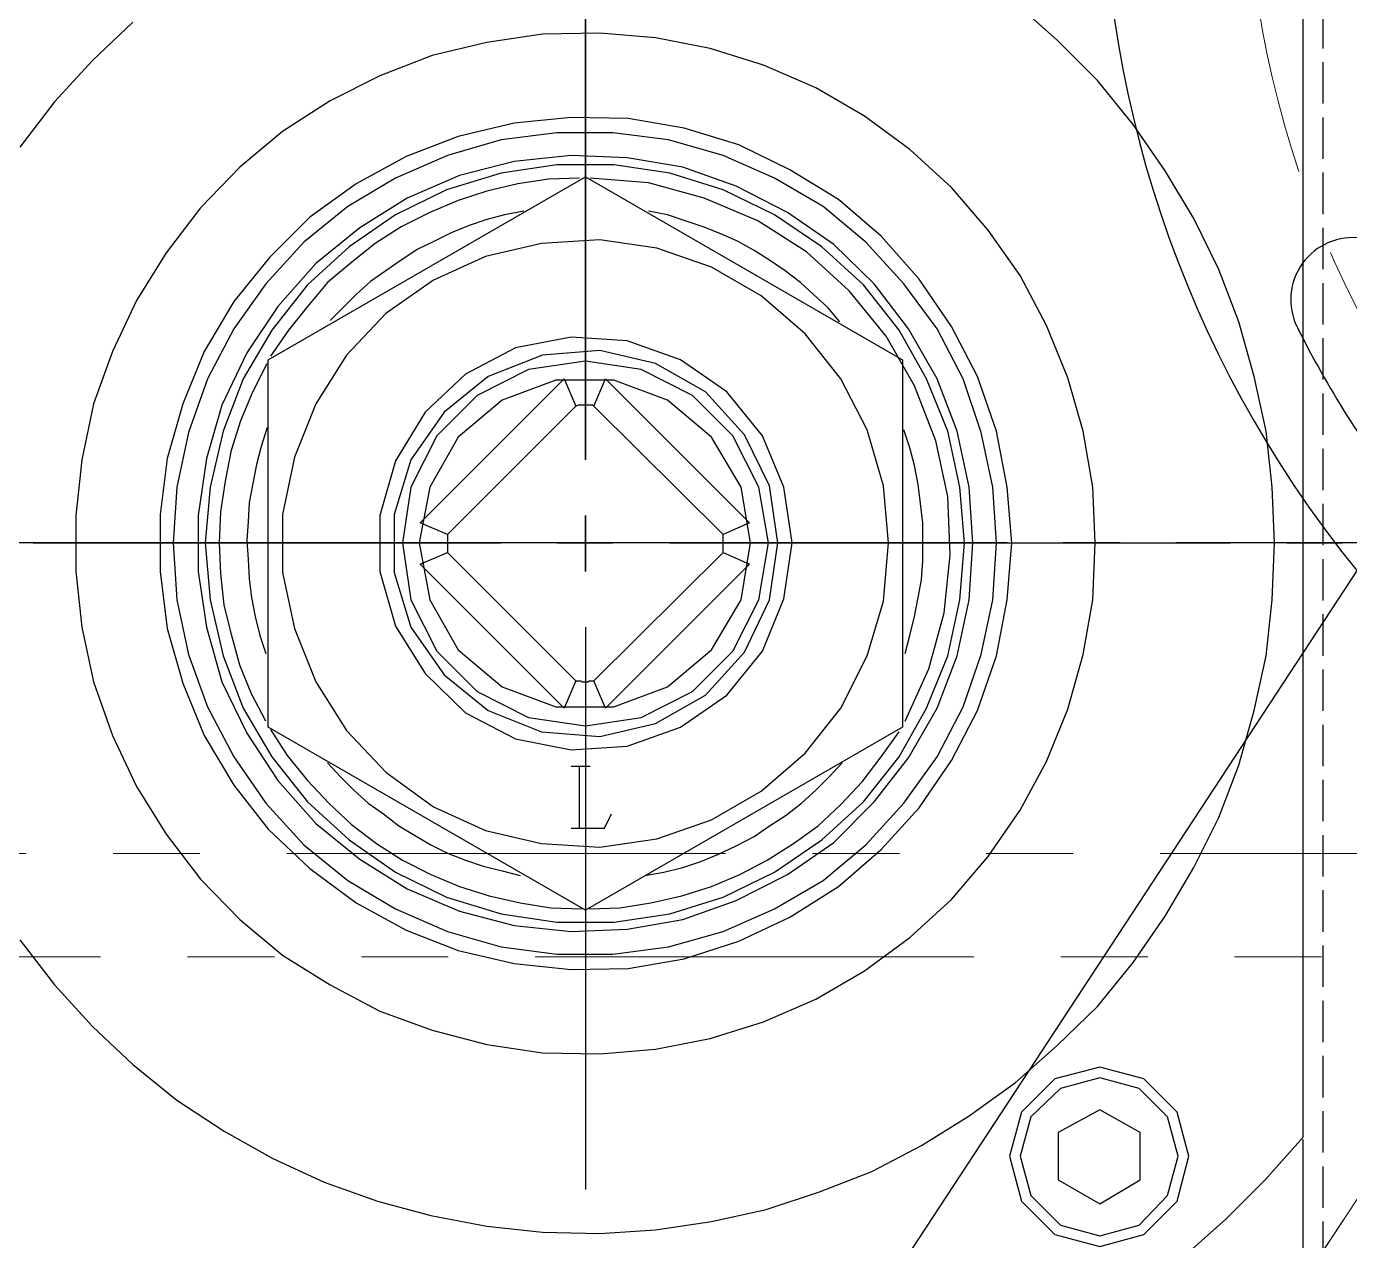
# Model space of a CAD drawing. Header units: millimetres. Extents: x -211 to 45495, y 24 to 52952.
# Drawn here: x 9153.3 to 9249.2, y 40465 to 40553 of the extents above; entities that cross this region are included whole.
import ezdxf

# ---------------------------------------------------------------- set-up
doc = ezdxf.new("R2010")
doc.units = ezdxf.units.MM
for name, pattern in [('CENTER', [50.7, 31.8, -6.3, 6.3, -6.3]), ('DASHED', [4, 3, -1]), ('PHANTOM', [63.3, 31.8, -6.3, 6.3, -6.3, 6.3, -6.3])]:
    doc.linetypes.add(name, pattern=pattern)
doc.layers.add('Layer2', color=7, linetype='Continuous')

# ---------------------------------------------------------------- blocks, each defined once
blk = doc.blocks.new('BLKF154')
at = {"layer": 'Layer2', "color": 3, "linetype": 'Continuous', "lineweight": 25}
for centre, radius, start, end in [((9249.457, 40533.164), 4.5, 23.88572, 209.92463), ((9313.79, 40565.546), 67.523, 206.9074, 214.98787), ((9313.79, 40565.546), 76.523, 206.71869, 217.65003), ((9313.79, 40565.546), 67.523, 258.44952, 266.71869), ((9309.667, 40493.642), 4.5, 266.71869, 86.71869), ((9313.79, 40565.546), 76.523, 255.78736, 266.71869)]:
    blk.add_arc(centre, radius, start, end, dxfattribs=at)
at = {"layer": 'Layer2', "color": 7, "linetype": 'DASHED', "lineweight": 25}
for radius, start, end in [(67.523, 214.98787, 258.44952), (76.523, 217.65003, 255.78736)]:
    blk.add_arc((9313.79, 40565.546), radius, start, end, dxfattribs=at)
blk = doc.blocks.new('BLKF139')
at = {"layer": 'Layer2', "color": 7, "linetype": 'CENTER', "lineweight": 13}
for p, q in [((9381.011, 40667.955), (9246.568, 40463.138)), ((8963.279, 40031.565), (9336.429, 40600.036))]:
    blk.add_line(p, q, dxfattribs=at)
at = {"layer": 'Layer2', "color": 3, "linetype": 'Continuous', "lineweight": 25}
blk.add_line((9310.042, 40605.395), (9002.821, 40137.363), dxfattribs=at)
at = {"layer": 'Layer2', "color": 7, "linetype": 'CENTER', "lineweight": 13}
blk.add_circle((9313.79, 40565.546), 72.023, dxfattribs=at)
at = {"layer": 'Layer2', "color": 3, "linetype": 'Continuous', "lineweight": 25}
blk.add_arc((9313.79, 40565.546), 82.5, 254.3584, 219.07899, dxfattribs=at)
blk.add_blockref('BLKF154', (0, 0), dxfattribs=at)
blk = doc.blocks.new('BLKF157')
at = {"layer": 'Layer2', "color": 7, "linetype": 'DASHED', "lineweight": 25}
blk.add_line((9247.29, 40614.372), (9247.29, 40418.68), dxfattribs=at)
blk = doc.blocks.new('BLKF156')
at = {"layer": 'Layer2', "color": 6, "linetype": 'Continuous', "lineweight": 20}
blk.add_blockref('BLKF157', (0, 0), dxfattribs=at)
blk = doc.blocks.new('BLKF135')
at = {"layer": 'Layer2', "color": 7, "linetype": 'Continuous', "lineweight": 13}
blk.add_blockref('BLKF139', (0, 0), dxfattribs=at)
at = {"layer": 'Layer2', "color": 7, "linetype": 'CENTER', "lineweight": 13}
blk.add_blockref('BLKF156', (0, 0), dxfattribs=at)
blk = doc.blocks.new('BLKF1686')
at = {"layer": 'Layer2', "color": 7, "linetype": 'Continuous', "lineweight": 25}
for p, q in [((9175.146, 40499.615), (9176.093, 40498.582)), ((9176.093, 40498.582), (9177.04, 40497.635)), ((9177.04, 40497.635), (9178.074, 40496.687)), ((9178.074, 40496.687), (9179.193, 40495.912)), ((9179.193, 40495.912), (9180.313, 40495.051)), ((9180.313, 40495.051), (9181.432, 40494.362)), ((9181.432, 40494.362), (9182.638, 40493.673)), ((9182.638, 40493.673), (9183.843, 40493.07)), ((9183.843, 40493.07), (9185.135, 40492.554)), ((9185.135, 40492.554), (9186.427, 40492.123)), ((9186.427, 40492.123), (9187.805, 40491.779))]:
    blk.add_line(p, q, dxfattribs=at)
blk = doc.blocks.new('BLKF1687')
at = {"layer": 'Layer2', "color": 7, "linetype": 'Continuous', "lineweight": 25}
for p, q in [((9210.539, 40497.635), (9211.486, 40498.582)), ((9209.505, 40496.687), (9210.539, 40497.635)), ((9208.386, 40495.826), (9209.505, 40496.687)), ((9207.18, 40495.051), (9208.386, 40495.826)), ((9204.769, 40493.587), (9206.061, 40494.276)), ((9206.061, 40494.276), (9207.18, 40495.051)), ((9203.477, 40492.984), (9204.769, 40493.587)), ((9200.894, 40492.037), (9202.186, 40492.468)), ((9202.186, 40492.468), (9203.477, 40492.984)), ((9198.138, 40491.434), (9199.516, 40491.693)), ((9199.516, 40491.693), (9200.894, 40492.037))]:
    blk.add_line(p, q, dxfattribs=at)
blk = doc.blocks.new('BLKF1688')
at = {"layer": 'Layer2', "color": 7, "linetype": 'Continuous', "lineweight": 25}
for p, q in [((9217.686, 40521.144), (9217.342, 40522.435)), ((9217.945, 40519.766), (9217.686, 40521.144)), ((9218.117, 40518.388), (9217.945, 40519.766)), ((9218.289, 40517.01), (9218.117, 40518.388)), ((9218.289, 40515.632), (9218.289, 40517.01)), ((9218.289, 40514.255), (9218.289, 40515.632)), ((9218.203, 40512.877), (9218.289, 40514.255)), ((9217.945, 40511.585), (9218.203, 40512.877)), ((9217.686, 40510.207), (9217.945, 40511.585)), ((9217.342, 40508.829), (9217.686, 40510.207)), ((9216.997, 40507.538), (9217.342, 40508.829))]:
    blk.add_line(p, q, dxfattribs=at)
blk = doc.blocks.new('BLKF1689')
at = {"layer": 'Layer2', "color": 7, "linetype": 'Continuous', "lineweight": 25}
for p, q in [((9201.066, 40538.883), (9199.774, 40539.314)), ((9202.358, 40538.453), (9201.066, 40538.883)), ((9203.65, 40537.936), (9202.358, 40538.453)), ((9204.855, 40537.419), (9203.65, 40537.936)), ((9206.061, 40536.73), (9204.855, 40537.419)), ((9207.18, 40536.041), (9206.061, 40536.73)), ((9208.3, 40535.266), (9207.18, 40536.041)), ((9209.419, 40534.405), (9208.3, 40535.266)), ((9210.367, 40533.544), (9209.419, 40534.405)), ((9211.4, 40532.597), (9210.367, 40533.544)), ((9212.261, 40531.564), (9211.4, 40532.597))]:
    blk.add_line(p, q, dxfattribs=at)
blk = doc.blocks.new('BLKF1690')
at = {"layer": 'Layer2', "color": 7, "linetype": 'Continuous', "lineweight": 25}
for p, q in [((9187.977, 40539.314), (9186.685, 40538.969)), ((9189.355, 40539.572), (9187.977, 40539.314)), ((9185.393, 40538.539), (9184.102, 40538.022)), ((9186.685, 40538.969), (9185.393, 40538.539)), ((9182.896, 40537.419), (9181.69, 40536.817)), ((9184.102, 40538.022), (9182.896, 40537.419)), ((9181.69, 40536.817), (9180.485, 40536.041)), ((9180.485, 40536.041), (9179.365, 40535.266)), ((9179.365, 40535.266), (9178.246, 40534.491)), ((9178.246, 40534.491), (9177.213, 40533.544)), ((9177.213, 40533.544), (9176.265, 40532.597))]:
    blk.add_line(p, q, dxfattribs=at)
blk = doc.blocks.new('BLKF1691')
at = {"layer": 'Layer2', "color": 7, "linetype": 'Continuous', "lineweight": 25}
for p, q in [((9170.754, 40523.899), (9170.323, 40522.521)), ((9170.323, 40522.521), (9169.979, 40521.23)), ((9169.979, 40521.23), (9169.721, 40519.852)), ((9169.721, 40519.852), (9169.462, 40518.474)), ((9169.462, 40518.474), (9169.376, 40517.096)), ((9169.376, 40517.096), (9169.29, 40515.718)), ((9169.29, 40515.718), (9169.376, 40514.341)), ((9169.376, 40514.341), (9169.462, 40512.963)), ((9169.462, 40512.963), (9169.635, 40511.585)), ((9169.635, 40511.585), (9169.893, 40510.207)), ((9169.893, 40510.207), (9170.237, 40508.829))]:
    blk.add_line(p, q, dxfattribs=at)
blk = doc.blocks.new('BLKF1692')
at = {"layer": 'Layer2', "color": 7, "linetype": 'Continuous', "lineweight": 25}
for p, q in [((9188.924, 40541.553), (9186.685, 40541.036)), ((9191.163, 40541.897), (9188.924, 40541.553)), ((9193.402, 40541.983), (9191.163, 40541.897)), ((9184.618, 40540.347), (9182.552, 40539.486)), ((9186.685, 40541.036), (9184.618, 40540.347)), ((9182.552, 40539.486), (9180.485, 40538.453)), ((9180.485, 40538.453), (9178.59, 40537.247)), ((9178.59, 40537.247), (9176.868, 40535.869)), ((9176.868, 40535.869), (9175.146, 40534.405)), ((9175.146, 40534.405), (9173.682, 40532.683)), ((9173.682, 40532.683), (9172.304, 40530.961))]:
    blk.add_line(p, q, dxfattribs=at)
blk = doc.blocks.new('BLKF1693')
at = {"layer": 'Layer2', "color": 7, "linetype": 'Continuous', "lineweight": 25}
for p, q in [((9202.444, 40540.519), (9198.397, 40541.639)), ((9206.319, 40538.883), (9202.444, 40540.519)), ((9209.85, 40536.644), (9206.319, 40538.883)), ((9212.95, 40533.803), (9209.85, 40536.644)), ((9215.619, 40530.53), (9212.95, 40533.803)), ((9217.686, 40526.913), (9215.619, 40530.53)), ((9219.236, 40522.952), (9217.686, 40526.913)), ((9220.097, 40518.905), (9219.236, 40522.952)), ((9220.27, 40514.685), (9220.097, 40518.905)), ((9219.839, 40510.466), (9220.27, 40514.685)), ((9218.72, 40506.418), (9219.839, 40510.466)), ((9216.997, 40502.629), (9218.72, 40506.418))]:
    blk.add_line(p, q, dxfattribs=at)
blk = doc.blocks.new('BLKF1694')
at = {"layer": 'Layer2', "color": 7, "linetype": 'Continuous', "lineweight": 25}
for p, q in [((9213.897, 40498.237), (9215.275, 40500.046)), ((9212.347, 40496.601), (9213.897, 40498.237)), ((9210.711, 40495.051), (9212.347, 40496.601)), ((9208.903, 40493.759), (9210.711, 40495.051)), ((9207.008, 40492.554), (9208.903, 40493.759)), ((9205.027, 40491.52), (9207.008, 40492.554)), ((9202.961, 40490.659), (9205.027, 40491.52)), ((9200.808, 40489.97), (9202.961, 40490.659)), ((9196.33, 40489.109), (9198.569, 40489.454)), ((9198.569, 40489.454), (9200.808, 40489.97)), ((9194.091, 40489.023), (9196.33, 40489.109))]:
    blk.add_line(p, q, dxfattribs=at)
blk = doc.blocks.new('BLKF1695')
at = {"layer": 'Layer2', "color": 7, "linetype": 'Continuous', "lineweight": 25}
for p, q in [((9171.012, 40502.026), (9172.218, 40500.132)), ((9172.218, 40500.132), (9173.682, 40498.323)), ((9173.682, 40498.323), (9175.232, 40496.687)), ((9175.232, 40496.687), (9176.868, 40495.137)), ((9176.868, 40495.137), (9178.677, 40493.759)), ((9178.677, 40493.759), (9180.571, 40492.554)), ((9180.571, 40492.554), (9182.638, 40491.52)), ((9182.638, 40491.52), (9184.705, 40490.659)), ((9184.705, 40490.659), (9186.857, 40489.97)), ((9186.857, 40489.97), (9189.096, 40489.454)), ((9189.096, 40489.454), (9191.335, 40489.109))]:
    blk.add_line(p, q, dxfattribs=at)
blk = doc.blocks.new('BLKF1696')
at = {"layer": 'Layer2', "color": 7, "linetype": 'Continuous', "lineweight": 25}
for p, q in [((9168.859, 40524.416), (9169.721, 40526.483)), ((9168.171, 40522.263), (9168.859, 40524.416)), ((9167.74, 40520.024), (9168.171, 40522.263)), ((9167.396, 40517.785), (9167.74, 40520.024)), ((9167.309, 40515.546), (9167.396, 40517.785)), ((9167.396, 40513.307), (9167.309, 40515.546)), ((9167.654, 40511.068), (9167.396, 40513.307)), ((9168.171, 40508.915), (9167.654, 40511.068)), ((9168.773, 40506.677), (9168.171, 40508.915)), ((9169.635, 40504.61), (9168.773, 40506.677)), ((9170.668, 40502.629), (9169.635, 40504.61))]:
    blk.add_line(p, q, dxfattribs=at)
blk = doc.blocks.new('BLKF1738')
at = {"layer": 'Layer2', "color": 7, "linetype": 'Continuous', "lineweight": 25}
for p, q in [((9234.048, 40472.834), (9231.12, 40474.47)), ((9228.106, 40472.834), (9228.106, 40469.389)), ((9234.048, 40469.389), (9234.048, 40472.834)), ((9228.106, 40469.389), (9231.12, 40467.667)), ((9231.12, 40467.667), (9234.048, 40469.389))]:
    blk.add_line(p, q, dxfattribs=at)
blk = doc.blocks.new('BLKF1739')
at = {"layer": 'Layer2', "color": 7, "linetype": 'Continuous', "lineweight": 25}
for p, q in [((9228.278, 40476.02), (9226.125, 40473.953)), ((9231.12, 40476.795), (9228.278, 40476.02)), ((9233.962, 40476.02), (9231.12, 40476.795)), ((9236.029, 40473.953), (9233.962, 40476.02)), ((9226.125, 40473.953), (9225.35, 40471.111)), ((9236.804, 40471.111), (9236.029, 40473.953)), ((9225.35, 40471.111), (9226.125, 40468.27)), ((9226.125, 40468.27), (9228.278, 40466.117)), ((9233.962, 40466.117), (9236.029, 40468.27)), ((9228.278, 40466.117), (9231.12, 40465.342)), ((9231.12, 40465.342), (9233.962, 40466.117))]:
    blk.add_line(p, q, dxfattribs=at)
blk = doc.blocks.new('BLKF1740')
at = {"layer": 'Layer2', "color": 7, "linetype": 'Continuous', "lineweight": 25}
for p, q in [((9231.12, 40477.57), (9227.848, 40476.709)), ((9234.306, 40476.709), (9231.12, 40477.57)), ((9227.848, 40476.709), (9225.437, 40474.298)), ((9236.717, 40474.298), (9234.306, 40476.709)), ((9225.437, 40474.298), (9224.575, 40471.111)), ((9237.579, 40471.111), (9236.717, 40474.298)), ((9224.575, 40471.111), (9225.437, 40467.839)), ((9225.437, 40467.839), (9227.848, 40465.428)), ((9234.306, 40465.428), (9236.717, 40467.839)), ((9227.848, 40465.428), (9231.12, 40464.567)), ((9231.12, 40464.567), (9234.306, 40465.428))]:
    blk.add_line(p, q, dxfattribs=at)
blk = doc.blocks.new('BLKF1770')
at = {"layer": 'Layer2', "color": 7, "linetype": 'Continuous', "lineweight": 25}
for p, q in [((9192.799, 40546.375), (9188.666, 40545.945)), ((9196.933, 40546.289), (9192.799, 40546.375)), ((9200.98, 40545.6), (9196.933, 40546.289)), ((9188.666, 40545.945), (9184.618, 40544.997)), ((9204.941, 40544.394), (9200.98, 40545.6)), ((9184.618, 40544.997), (9180.829, 40543.533)), ((9208.644, 40542.586), (9204.941, 40544.394)), ((9180.829, 40543.533), (9177.213, 40541.553)), ((9212.175, 40540.433), (9208.644, 40542.586)), ((9177.213, 40541.553), (9173.854, 40539.142)), ((9215.275, 40537.764), (9212.175, 40540.433)), ((9173.854, 40539.142), (9170.926, 40536.214)), ((9218.031, 40534.664), (9215.275, 40537.764)), ((9170.926, 40536.214), (9168.343, 40533.028)), ((9220.356, 40531.219), (9218.031, 40534.664)), ((9168.343, 40533.028), (9166.19, 40529.411)), ((9222.25, 40527.602), (9220.356, 40531.219)), ((9166.19, 40529.411), (9164.64, 40525.622)), ((9223.628, 40523.641), (9222.25, 40527.602)), ((9164.64, 40525.622), (9163.52, 40521.66)), ((9224.403, 40519.594), (9223.628, 40523.641)), ((9163.52, 40521.66), (9163.004, 40517.613)), ((9224.748, 40515.546), (9224.403, 40519.594)), ((9163.004, 40517.613), (9163.004, 40513.48)), ((9163.004, 40513.48), (9163.52, 40509.346)), ((9223.628, 40507.365), (9224.403, 40511.413)), ((9163.52, 40509.346), (9164.64, 40505.385)), ((9222.25, 40503.404), (9223.628, 40507.365)), ((9164.64, 40505.385), (9166.19, 40501.596)), ((9220.356, 40499.787), (9222.25, 40503.404)), ((9166.19, 40501.596), (9168.343, 40497.979)), ((9218.031, 40496.343), (9220.356, 40499.787)), ((9168.343, 40497.979), (9170.84, 40494.793)), ((9215.275, 40493.329), (9218.031, 40496.343)), ((9170.84, 40494.793), (9173.854, 40491.951)), ((9212.175, 40490.659), (9215.275, 40493.329)), ((9173.854, 40491.951), (9177.213, 40489.454)), ((9208.644, 40488.42), (9212.175, 40490.659)), ((9177.213, 40489.454), (9180.829, 40487.473)), ((9204.941, 40486.698), (9208.644, 40488.42)), ((9180.829, 40487.473), (9184.618, 40486.009)), ((9200.98, 40485.406), (9204.941, 40486.698)), ((9184.618, 40486.009), (9188.666, 40485.062)), ((9188.666, 40485.062), (9192.799, 40484.631)), ((9192.799, 40484.631), (9196.933, 40484.717)), ((9196.933, 40484.717), (9200.98, 40485.406))]:
    blk.add_line(p, q, dxfattribs=at)
blk = doc.blocks.new('BLKF1771')
at = {"layer": 'Layer2', "color": 7, "linetype": 'Continuous', "lineweight": 25}
for p, q in [((9188.666, 40543.189), (9184.705, 40542.156)), ((9192.799, 40543.62), (9188.666, 40543.189)), ((9196.847, 40543.447), (9192.799, 40543.62)), ((9200.894, 40542.758), (9196.847, 40543.447)), ((9204.769, 40541.381), (9200.894, 40542.758)), ((9184.705, 40542.156), (9180.915, 40540.519)), ((9208.472, 40539.486), (9204.769, 40541.381)), ((9180.915, 40540.519), (9177.471, 40538.367)), ((9211.83, 40537.161), (9208.472, 40539.486)), ((9177.471, 40538.367), (9174.285, 40535.783)), ((9214.758, 40534.319), (9211.83, 40537.161)), ((9174.285, 40535.783), (9171.529, 40532.683)), ((9217.256, 40531.047), (9214.758, 40534.319)), ((9171.529, 40532.683), (9169.29, 40529.324)), ((9219.322, 40527.43), (9217.256, 40531.047)), ((9169.29, 40529.324), (9167.482, 40525.536)), ((9220.786, 40523.641), (9219.322, 40527.43)), ((9167.482, 40525.536), (9166.362, 40521.66)), ((9221.647, 40519.594), (9220.786, 40523.641)), ((9166.362, 40521.66), (9165.759, 40517.527)), ((9221.906, 40515.546), (9221.647, 40519.594)), ((9165.759, 40517.527), (9165.759, 40513.48)), ((9165.759, 40513.48), (9166.362, 40509.432)), ((9220.786, 40507.365), (9221.647, 40511.413)), ((9166.362, 40509.432), (9167.482, 40505.471)), ((9219.322, 40503.576), (9220.786, 40507.365)), ((9167.482, 40505.471), (9169.29, 40501.768)), ((9217.256, 40499.96), (9219.322, 40503.576)), ((9169.29, 40501.768), (9171.529, 40498.323)), ((9214.758, 40496.773), (9217.256, 40499.96)), ((9171.529, 40498.323), (9174.285, 40495.223)), ((9211.83, 40493.846), (9214.758, 40496.773)), ((9174.285, 40495.223), (9177.471, 40492.64)), ((9208.472, 40491.52), (9211.83, 40493.846)), ((9177.471, 40492.64), (9180.915, 40490.487)), ((9204.769, 40489.626), (9208.472, 40491.52)), ((9180.915, 40490.487), (9184.705, 40488.851)), ((9200.894, 40488.248), (9204.769, 40489.626)), ((9184.705, 40488.851), (9188.666, 40487.818)), ((9188.666, 40487.818), (9192.799, 40487.387)), ((9192.799, 40487.387), (9196.847, 40487.559)), ((9196.847, 40487.559), (9200.894, 40488.248))]:
    blk.add_line(p, q, dxfattribs=at)
blk = doc.blocks.new('BLKF1772')
at = {"layer": 'Layer2', "color": 7, "linetype": 'Continuous', "lineweight": 25}
for p, q in [((9191.766, 40545.256), (9187.718, 40544.739)), ((9195.813, 40545.256), (9191.766, 40545.256)), ((9199.861, 40544.739), (9195.813, 40545.256)), ((9187.718, 40544.739), (9183.843, 40543.62)), ((9203.822, 40543.62), (9199.861, 40544.739)), ((9183.843, 40543.62), (9180.054, 40541.983)), ((9207.525, 40541.983), (9203.822, 40543.62)), ((9180.054, 40541.983), (9176.61, 40539.917)), ((9211.055, 40539.917), (9207.525, 40541.983)), ((9176.61, 40539.917), (9173.424, 40537.333)), ((9214.155, 40537.333), (9211.055, 40539.917)), ((9173.424, 40537.333), (9170.668, 40534.319)), ((9216.911, 40534.319), (9214.155, 40537.333)), ((9170.668, 40534.319), (9168.343, 40531.047)), ((9219.322, 40531.047), (9216.911, 40534.319)), ((9168.343, 40531.047), (9166.448, 40527.43)), ((9221.217, 40527.43), (9219.322, 40531.047)), ((9166.448, 40527.43), (9165.071, 40523.555)), ((9222.509, 40523.555), (9221.217, 40527.43)), ((9165.071, 40523.555), (9164.209, 40519.594)), ((9223.37, 40519.594), (9222.509, 40523.555)), ((9164.209, 40519.594), (9163.951, 40515.546)), ((9223.628, 40515.546), (9223.37, 40519.594)), ((9163.951, 40515.546), (9164.209, 40511.413)), ((9164.209, 40511.413), (9165.071, 40507.452)), ((9222.509, 40507.452), (9223.37, 40511.413)), ((9165.071, 40507.452), (9166.448, 40503.663)), ((9221.217, 40503.663), (9222.509, 40507.452)), ((9166.448, 40503.663), (9168.343, 40500.046)), ((9219.322, 40500.046), (9221.217, 40503.663)), ((9168.343, 40500.046), (9170.668, 40496.687)), ((9216.911, 40496.687), (9219.322, 40500.046)), ((9170.668, 40496.687), (9173.424, 40493.673)), ((9214.155, 40493.673), (9216.911, 40496.687)), ((9173.424, 40493.673), (9176.61, 40491.09)), ((9211.055, 40491.09), (9214.155, 40493.673)), ((9176.61, 40491.09), (9180.054, 40489.023)), ((9207.525, 40489.023), (9211.055, 40491.09)), ((9180.054, 40489.023), (9183.843, 40487.387)), ((9203.822, 40487.387), (9207.525, 40489.023)), ((9183.843, 40487.387), (9187.718, 40486.267)), ((9199.861, 40486.267), (9203.822, 40487.387)), ((9187.718, 40486.267), (9191.766, 40485.751)), ((9191.766, 40485.751), (9195.813, 40485.751)), ((9195.813, 40485.751), (9199.861, 40486.267))]:
    blk.add_line(p, q, dxfattribs=at)
blk = doc.blocks.new('BLKF2163')
at = {"layer": 'Layer2', "color": 7, "linetype": 'Continuous', "lineweight": 25}
for p, q in [((9193.144, 40505.557), (9193.488, 40505.557)), ((9193.488, 40505.557), (9193.574, 40505.471)), ((9193.574, 40505.471), (9194.005, 40505.471)), ((9194.005, 40505.471), (9194.091, 40505.557)), ((9194.091, 40505.557), (9194.263, 40505.557)), ((9194.263, 40505.557), (9194.349, 40505.557))]:
    blk.add_line(p, q, dxfattribs=at)
blk = doc.blocks.new('BLKF2164')
at = {"layer": 'Layer2', "color": 7, "linetype": 'Continuous', "lineweight": 25}
for p, q in [((9191.68, 40527.344), (9187.805, 40525.88)), ((9195.899, 40527.344), (9191.68, 40527.344)), ((9199.774, 40525.88), (9195.899, 40527.344)), ((9187.805, 40525.88), (9184.618, 40523.21)), ((9202.961, 40523.21), (9199.774, 40525.88)), ((9184.618, 40523.21), (9182.552, 40519.594)), ((9205.114, 40519.594), (9202.961, 40523.21)), ((9182.552, 40519.594), (9181.777, 40515.546)), ((9205.802, 40515.546), (9205.114, 40519.594)), ((9181.777, 40515.546), (9182.552, 40511.413)), ((9182.552, 40511.413), (9184.618, 40507.796)), ((9202.961, 40507.796), (9205.114, 40511.413)), ((9184.618, 40507.796), (9187.805, 40505.126)), ((9199.774, 40505.126), (9202.961, 40507.796)), ((9187.805, 40505.126), (9191.68, 40503.663)), ((9195.899, 40503.663), (9199.774, 40505.126)), ((9191.68, 40503.663), (9195.899, 40503.663))]:
    blk.add_line(p, q, dxfattribs=at)
blk = doc.blocks.new('BLKF2165')
at = {"layer": 'Layer2', "color": 7, "linetype": 'Continuous', "lineweight": 25}
for p, q in [((9189.699, 40528.119), (9185.996, 40526.225)), ((9193.833, 40528.722), (9189.699, 40528.119)), ((9197.88, 40528.119), (9193.833, 40528.722)), ((9201.583, 40526.225), (9197.88, 40528.119)), ((9185.996, 40526.225), (9183.068, 40523.297)), ((9204.511, 40523.297), (9201.583, 40526.225)), ((9183.068, 40523.297), (9181.174, 40519.594)), ((9206.405, 40519.594), (9204.511, 40523.297)), ((9181.174, 40519.594), (9180.571, 40515.546)), ((9207.094, 40515.546), (9206.405, 40519.594)), ((9180.571, 40515.546), (9181.174, 40511.413)), ((9181.174, 40511.413), (9183.068, 40507.71)), ((9204.511, 40507.71), (9206.405, 40511.413)), ((9183.068, 40507.71), (9185.996, 40504.782)), ((9201.583, 40504.782), (9204.511, 40507.71)), ((9185.996, 40504.782), (9189.699, 40502.888)), ((9197.88, 40502.888), (9201.583, 40504.782)), ((9189.699, 40502.888), (9193.833, 40502.285)), ((9193.833, 40502.285), (9197.88, 40502.888))]:
    blk.add_line(p, q, dxfattribs=at)
blk = doc.blocks.new('BLKF2166')
at = {"layer": 'Layer2', "color": 7, "linetype": 'Continuous', "lineweight": 25}
for p, q in [((9190.732, 40529.152), (9186.771, 40527.602)), ((9194.866, 40529.497), (9190.732, 40529.152)), ((9198.913, 40528.55), (9194.866, 40529.497)), ((9202.53, 40526.483), (9198.913, 40528.55)), ((9186.771, 40527.602), (9183.585, 40525.019)), ((9205.372, 40523.383), (9202.53, 40526.483)), ((9183.585, 40525.019), (9181.174, 40521.574)), ((9207.18, 40519.68), (9205.372, 40523.383)), ((9181.174, 40521.574), (9179.968, 40517.613)), ((9207.783, 40515.546), (9207.18, 40519.68)), ((9179.968, 40517.613), (9179.968, 40513.393)), ((9179.968, 40513.393), (9181.174, 40509.432)), ((9205.372, 40507.624), (9207.18, 40511.413)), ((9181.174, 40509.432), (9183.585, 40505.988)), ((9202.53, 40504.524), (9205.372, 40507.624)), ((9183.585, 40505.988), (9186.771, 40503.404)), ((9198.913, 40502.457), (9202.53, 40504.524)), ((9186.771, 40503.404), (9190.646, 40501.854)), ((9194.866, 40501.51), (9198.913, 40502.457)), ((9190.646, 40501.854), (9194.866, 40501.51))]:
    blk.add_line(p, q, dxfattribs=at)
blk = doc.blocks.new('BLKF2167')
at = {"layer": 'Layer2', "color": 7, "linetype": 'Continuous', "lineweight": 25}
for p, q in [((9189.699, 40528.119), (9185.996, 40526.225)), ((9193.833, 40528.722), (9189.699, 40528.119)), ((9197.88, 40528.119), (9193.833, 40528.722)), ((9201.583, 40526.225), (9197.88, 40528.119)), ((9185.996, 40526.225), (9183.068, 40523.297)), ((9204.511, 40523.297), (9201.583, 40526.225)), ((9183.068, 40523.297), (9181.174, 40519.594)), ((9206.405, 40519.594), (9204.511, 40523.297)), ((9181.174, 40519.594), (9180.571, 40515.546)), ((9207.094, 40515.546), (9206.405, 40519.594)), ((9180.571, 40515.546), (9181.174, 40511.413)), ((9181.174, 40511.413), (9183.068, 40507.71)), ((9204.511, 40507.71), (9206.405, 40511.413)), ((9183.068, 40507.71), (9185.996, 40504.782)), ((9201.583, 40504.782), (9204.511, 40507.71)), ((9185.996, 40504.782), (9189.699, 40502.888)), ((9197.88, 40502.888), (9201.583, 40504.782)), ((9189.699, 40502.888), (9193.833, 40502.285)), ((9193.833, 40502.285), (9197.88, 40502.888))]:
    blk.add_line(p, q, dxfattribs=at)
blk = doc.blocks.new('BLKF2168')
at = {"layer": 'Layer2', "color": 7, "linetype": 'Continuous', "lineweight": 25}
for p, q in [((9228.02, 40551.973), (9225.006, 40554.642)), ((9161.023, 40553.264), (9158.095, 40550.509)), ((9230.948, 40549.045), (9228.02, 40551.973)), ((9158.095, 40550.509), (9155.34, 40547.495)), ((9233.531, 40545.858), (9230.948, 40549.045)), ((9155.34, 40547.495), (9152.842, 40544.222)), ((9235.856, 40542.5), (9233.531, 40545.858)), ((9237.923, 40539.055), (9235.856, 40542.5)), ((9239.731, 40535.353), (9237.923, 40539.055)), ((9241.195, 40531.564), (9239.731, 40535.353)), ((9242.315, 40527.602), (9241.195, 40531.564)), ((9243.176, 40523.641), (9242.315, 40527.602)), ((9243.607, 40519.594), (9243.176, 40523.641)), ((9243.779, 40515.546), (9243.607, 40519.594)), ((9243.176, 40507.365), (9243.607, 40511.413)), ((9242.315, 40503.404), (9243.176, 40507.365)), ((9241.195, 40499.443), (9242.315, 40503.404)), ((9239.731, 40495.654), (9241.195, 40499.443)), ((9237.923, 40492.037), (9239.731, 40495.654)), ((9235.856, 40488.506), (9237.923, 40492.037)), ((9233.531, 40485.148), (9235.856, 40488.506)), ((9152.842, 40486.784), (9155.34, 40483.512)), ((9230.948, 40481.962), (9233.531, 40485.148)), ((9155.34, 40483.512), (9158.095, 40480.498)), ((9228.02, 40479.12), (9230.948, 40481.962)), ((9158.095, 40480.498), (9161.023, 40477.742)), ((9225.006, 40476.45), (9228.02, 40479.12)), ((9161.023, 40477.742), (9164.209, 40475.159)), ((9221.647, 40474.039), (9225.006, 40476.45)), ((9164.209, 40475.159), (9167.654, 40472.92)), ((9218.203, 40471.886), (9221.647, 40474.039)), ((9167.654, 40472.92), (9171.185, 40470.939)), ((9214.586, 40469.992), (9218.203, 40471.886)), ((9171.185, 40470.939), (9174.887, 40469.217)), ((9210.797, 40468.528), (9214.586, 40469.992)), ((9174.887, 40469.217), (9178.763, 40467.839)), ((9206.922, 40467.236), (9210.797, 40468.528)), ((9178.763, 40467.839), (9182.638, 40466.806)), ((9182.638, 40466.806), (9186.685, 40466.031)), ((9202.961, 40466.375), (9206.922, 40467.236)), ((9186.685, 40466.031), (9190.732, 40465.6)), ((9190.732, 40465.6), (9194.866, 40465.514)), ((9194.866, 40465.514), (9198.913, 40465.772)), ((9198.913, 40465.772), (9202.961, 40466.375))]:
    blk.add_line(p, q, dxfattribs=at)
blk = doc.blocks.new('BLKF2169')
at = {"layer": 'Layer2', "color": 7, "linetype": 'Continuous', "lineweight": 25}
for p, q in [((9186.685, 40551.8), (9182.724, 40550.853)), ((9190.732, 40552.403), (9186.685, 40551.8)), ((9194.866, 40552.489), (9190.732, 40552.403)), ((9198.913, 40552.145), (9194.866, 40552.489)), ((9202.875, 40551.37), (9198.913, 40552.145)), ((9182.724, 40550.853), (9178.935, 40549.389)), ((9206.75, 40550.164), (9202.875, 40551.37)), ((9210.539, 40548.528), (9206.75, 40550.164)), ((9178.935, 40549.389), (9175.318, 40547.581)), ((9214.069, 40546.461), (9210.539, 40548.528)), ((9175.318, 40547.581), (9171.874, 40545.342)), ((9217.342, 40544.05), (9214.069, 40546.461)), ((9171.874, 40545.342), (9168.773, 40542.758)), ((9220.356, 40541.294), (9217.342, 40544.05)), ((9168.773, 40542.758), (9165.932, 40539.831)), ((9223.025, 40538.194), (9220.356, 40541.294)), ((9165.932, 40539.831), (9163.434, 40536.558)), ((9225.35, 40534.922), (9223.025, 40538.194)), ((9163.434, 40536.558), (9161.281, 40533.114)), ((9227.245, 40531.305), (9225.35, 40534.922)), ((9161.281, 40533.114), (9159.559, 40529.411)), ((9228.795, 40527.516), (9227.245, 40531.305)), ((9159.559, 40529.411), (9158.181, 40525.622)), ((9229.914, 40523.641), (9228.795, 40527.516)), ((9158.181, 40525.622), (9157.32, 40521.574)), ((9230.603, 40519.594), (9229.914, 40523.641)), ((9157.32, 40521.574), (9156.89, 40517.527)), ((9230.776, 40515.546), (9230.603, 40519.594)), ((9156.89, 40517.527), (9156.89, 40513.48)), ((9156.89, 40513.48), (9157.32, 40509.432)), ((9229.914, 40507.452), (9230.603, 40511.413)), ((9157.32, 40509.432), (9158.181, 40505.471)), ((9228.795, 40503.49), (9229.914, 40507.452)), ((9158.181, 40505.471), (9159.559, 40501.596)), ((9227.245, 40499.701), (9228.795, 40503.49)), ((9159.559, 40501.596), (9161.281, 40497.893)), ((9225.35, 40496.171), (9227.245, 40499.701)), ((9161.281, 40497.893), (9163.434, 40494.448)), ((9223.025, 40492.812), (9225.35, 40496.171)), ((9163.434, 40494.448), (9165.932, 40491.176)), ((9220.356, 40489.712), (9223.025, 40492.812)), ((9165.932, 40491.176), (9168.773, 40488.248)), ((9217.342, 40486.956), (9220.356, 40489.712)), ((9168.773, 40488.248), (9171.874, 40485.665)), ((9214.069, 40484.545), (9217.342, 40486.956)), ((9171.874, 40485.665), (9175.318, 40483.512)), ((9210.539, 40482.479), (9214.069, 40484.545)), ((9175.318, 40483.512), (9178.935, 40481.617)), ((9206.75, 40480.842), (9210.539, 40482.479)), ((9178.935, 40481.617), (9182.724, 40480.24)), ((9202.875, 40479.637), (9206.75, 40480.842)), ((9182.724, 40480.24), (9186.685, 40479.206)), ((9186.685, 40479.206), (9190.732, 40478.603)), ((9198.913, 40478.862), (9202.875, 40479.637)), ((9190.732, 40478.603), (9194.866, 40478.517)), ((9194.866, 40478.517), (9198.913, 40478.862))]:
    blk.add_line(p, q, dxfattribs=at)
blk = doc.blocks.new('BLKF2170')
at = {"layer": 'Layer2', "color": 7, "linetype": 'Continuous', "lineweight": 25}
for p, q in [((9245.846, 40472.489), (9243.09, 40469.389)), ((9243.09, 40469.389), (9240.248, 40466.547)), ((9240.248, 40466.547), (9237.148, 40463.792))]:
    blk.add_line(p, q, dxfattribs=at)
blk = doc.blocks.new('BLKF2178')
at = {"layer": 'Layer2', "color": 7, "linetype": 'Continuous', "lineweight": 25}
for p, q in [((9187.718, 40542.328), (9183.757, 40541.122)), ((9191.766, 40542.93), (9187.718, 40542.328)), ((9195.899, 40542.93), (9191.766, 40542.93)), ((9199.947, 40542.328), (9195.899, 40542.93)), ((9203.822, 40541.122), (9199.947, 40542.328)), ((9183.757, 40541.122), (9180.054, 40539.314)), ((9207.525, 40539.314), (9203.822, 40541.122)), ((9180.054, 40539.314), (9176.696, 40536.989)), ((9210.969, 40536.989), (9207.525, 40539.314)), ((9176.696, 40536.989), (9173.682, 40534.233)), ((9213.983, 40534.233), (9210.969, 40536.989)), ((9173.682, 40534.233), (9171.098, 40530.961)), ((9216.567, 40530.961), (9213.983, 40534.233)), ((9171.098, 40530.961), (9169.032, 40527.43)), ((9218.547, 40527.43), (9216.567, 40530.961)), ((9169.032, 40527.43), (9167.568, 40523.641)), ((9220.097, 40523.641), (9218.547, 40527.43)), ((9167.568, 40523.641), (9166.621, 40519.594)), ((9220.959, 40519.594), (9220.097, 40523.641)), ((9166.621, 40519.594), (9166.276, 40515.546)), ((9221.303, 40515.546), (9220.959, 40519.594)), ((9166.276, 40515.546), (9166.621, 40511.413)), ((9166.621, 40511.413), (9167.568, 40507.365)), ((9220.097, 40507.365), (9220.959, 40511.413)), ((9167.568, 40507.365), (9169.032, 40503.576)), ((9218.547, 40503.576), (9220.097, 40507.365)), ((9169.032, 40503.576), (9171.098, 40500.046)), ((9216.567, 40500.046), (9218.547, 40503.576)), ((9171.098, 40500.046), (9173.682, 40496.773)), ((9213.983, 40496.773), (9216.567, 40500.046)), ((9173.682, 40496.773), (9176.696, 40494.018)), ((9210.969, 40494.018), (9213.983, 40496.773)), ((9176.696, 40494.018), (9180.054, 40491.693)), ((9207.525, 40491.693), (9210.969, 40494.018)), ((9180.054, 40491.693), (9183.757, 40489.884)), ((9203.822, 40489.884), (9207.525, 40491.693)), ((9183.757, 40489.884), (9187.718, 40488.679)), ((9199.947, 40488.679), (9203.822, 40489.884)), ((9187.718, 40488.679), (9191.766, 40488.076)), ((9195.899, 40488.076), (9199.947, 40488.679)), ((9191.766, 40488.076), (9195.899, 40488.076))]:
    blk.add_line(p, q, dxfattribs=at)
blk = doc.blocks.new('BLKF2185')
at = {"layer": 'Layer2', "color": 7, "linetype": 'Continuous', "lineweight": 25}
for p, q in [((9194.866, 40537.505), (9190.646, 40537.247)), ((9198.999, 40536.903), (9194.866, 40537.505)), ((9190.646, 40537.247), (9186.599, 40536.3)), ((9202.961, 40535.525), (9198.999, 40536.903)), ((9186.599, 40536.3), (9182.81, 40534.578)), ((9206.577, 40533.458), (9202.961, 40535.525)), ((9182.81, 40534.578), (9179.365, 40532.166)), ((9209.764, 40530.702), (9206.577, 40533.458)), ((9179.365, 40532.166), (9176.524, 40529.152)), ((9212.347, 40527.43), (9209.764, 40530.702)), ((9176.524, 40529.152), (9174.285, 40525.622)), ((9214.242, 40523.727), (9212.347, 40527.43)), ((9174.285, 40525.622), (9172.735, 40521.747)), ((9215.447, 40519.68), (9214.242, 40523.727)), ((9172.735, 40521.747), (9171.874, 40517.613)), ((9215.792, 40515.546), (9215.447, 40519.68)), ((9171.874, 40517.613), (9171.874, 40513.393)), ((9171.874, 40513.393), (9172.735, 40509.346)), ((9214.242, 40507.365), (9215.447, 40511.327)), ((9172.735, 40509.346), (9174.285, 40505.471)), ((9212.347, 40503.576), (9214.242, 40507.365)), ((9174.285, 40505.471), (9176.524, 40501.94)), ((9209.764, 40500.304), (9212.347, 40503.576)), ((9176.524, 40501.94), (9179.365, 40498.926)), ((9206.577, 40497.549), (9209.764, 40500.304)), ((9179.365, 40498.926), (9182.81, 40496.429)), ((9202.961, 40495.482), (9206.577, 40497.549)), ((9182.81, 40496.429), (9186.599, 40494.707)), ((9198.999, 40494.104), (9202.961, 40495.482)), ((9186.599, 40494.707), (9190.646, 40493.759)), ((9190.646, 40493.759), (9194.866, 40493.501)), ((9194.866, 40493.501), (9198.999, 40494.104))]:
    blk.add_line(p, q, dxfattribs=at)
blk = doc.blocks.new('BLKF2186')
at = {"layer": 'Layer2', "color": 7, "linetype": 'Continuous', "lineweight": 25}
for p, q in [((9192.799, 40530.444), (9188.752, 40529.669)), ((9196.847, 40530.186), (9192.799, 40530.444)), ((9200.722, 40528.808), (9196.847, 40530.186)), ((9188.752, 40529.669), (9185.135, 40527.775)), ((9204.08, 40526.483), (9200.722, 40528.808)), ((9185.135, 40527.775), (9182.207, 40525.019)), ((9206.664, 40523.297), (9204.08, 40526.483)), ((9182.207, 40525.019), (9180.054, 40521.488)), ((9208.214, 40519.594), (9206.664, 40523.297)), ((9180.054, 40521.488), (9178.935, 40517.527)), ((9208.816, 40515.546), (9208.214, 40519.594)), ((9178.935, 40517.527), (9178.935, 40513.48)), ((9178.935, 40513.48), (9180.054, 40509.518)), ((9206.664, 40507.71), (9208.214, 40511.499)), ((9180.054, 40509.518), (9182.207, 40506.074)), ((9204.08, 40504.524), (9206.664, 40507.71)), ((9182.207, 40506.074), (9185.135, 40503.232)), ((9200.722, 40502.199), (9204.08, 40504.524)), ((9185.135, 40503.232), (9188.752, 40501.337)), ((9196.847, 40500.821), (9200.722, 40502.199)), ((9188.752, 40501.337), (9192.799, 40500.562)), ((9192.799, 40500.562), (9196.847, 40500.821))]:
    blk.add_line(p, q, dxfattribs=at)
blk = doc.blocks.new('BLKF2187')
at = {"layer": 'Layer2', "color": 7, "linetype": 'Continuous', "lineweight": 25}
for p, q in [((9170.84, 40528.808), (9193.833, 40542.069)), ((9170.84, 40502.199), (9170.84, 40528.808)), ((9216.825, 40528.808), (9216.825, 40502.199)), ((9193.833, 40488.937), (9170.84, 40502.199)), ((9216.825, 40502.199), (9193.833, 40488.937))]:
    blk.add_line(p, q, dxfattribs=at)
blk = doc.blocks.new('BLKF1660')
at = {"layer": 'Layer2', "color": 7, "linetype": 'Continuous', "lineweight": 25}
for p, q in [((9193.833, 40521.574), (9193.833, 40562.306)), ((9245.846, 40472.489), (9245.846, 40558.517)), ((9193.833, 40555.503), (9193.833, 40521.574)), ((9193.833, 40549.389), (9193.833, 40521.574)), ((9193.833, 40542.069), (9216.825, 40528.808)), ((9198.397, 40541.639), (9194.177, 40541.983)), ((9199.774, 40539.314), (9198.397, 40539.572)), ((9176.265, 40532.597), (9175.318, 40531.65)), ((9193.833, 40533.544), (9193.833, 40521.574)), ((9172.304, 40530.961), (9171.012, 40529.066)), ((9169.721, 40526.483), (9170.754, 40528.55)), ((9181.863, 40517.01), (9192.283, 40527.43)), ((9192.283, 40527.43), (9193.144, 40525.449)), ((9194.435, 40525.449), (9195.297, 40527.43)), ((9195.297, 40527.43), (9205.716, 40517.01)), ((9193.144, 40525.449), (9183.843, 40516.149)), ((9193.316, 40525.536), (9193.144, 40525.449)), ((9194.349, 40525.536), (9193.316, 40525.536)), ((9194.435, 40525.449), (9194.349, 40525.536)), ((9203.822, 40516.149), (9194.435, 40525.449)), ((9217.342, 40522.435), (9216.911, 40523.727)), ((9193.833, 40513.48), (9193.833, 40517.527)), ((9193.833, 40517.527), (9193.833, 40513.48)), ((9193.833, 40517.527), (9193.833, 40513.48)), ((9193.833, 40517.527), (9193.833, 40513.48)), ((9183.843, 40516.149), (9181.863, 40517.01)), ((9205.716, 40517.01), (9203.822, 40516.149)), ((9171.529, 40515.546), (9130.883, 40515.546)), ((9187.718, 40515.546), (9146.987, 40515.546)), ((9153.79, 40515.546), (9187.718, 40515.546)), ((9159.904, 40515.546), (9187.718, 40515.546)), ((9179.71, 40515.546), (9175.576, 40515.546)), ((9175.835, 40515.546), (9187.718, 40515.546)), ((9224.403, 40515.546), (9183.757, 40515.546)), ((9183.843, 40516.149), (9183.843, 40514.857)), ((9191.766, 40515.546), (9195.813, 40515.546)), ((9191.766, 40515.546), (9195.813, 40515.546)), ((9191.766, 40515.546), (9195.813, 40515.546)), ((9191.766, 40515.546), (9195.813, 40515.546)), ((9199.947, 40515.546), (9240.593, 40515.546)), ((9199.947, 40515.546), (9227.675, 40515.546)), ((9199.947, 40515.546), (9233.79, 40515.546)), ((9199.947, 40515.546), (9211.83, 40515.546)), ((9203.822, 40514.857), (9203.822, 40516.149)), ((9205.114, 40511.413), (9205.802, 40515.546)), ((9206.405, 40511.413), (9207.094, 40515.546)), ((9206.405, 40511.413), (9207.094, 40515.546)), ((9207.18, 40511.413), (9207.783, 40515.546)), ((9208.214, 40511.499), (9208.816, 40515.546)), ((9215.447, 40511.327), (9215.792, 40515.546)), ((9220.959, 40511.413), (9221.303, 40515.546)), ((9221.647, 40511.413), (9221.906, 40515.546)), ((9223.37, 40511.413), (9223.628, 40515.546)), ((9224.403, 40511.413), (9224.748, 40515.546)), ((9232.584, 40515.546), (9228.45, 40515.546)), ((9230.603, 40511.413), (9230.776, 40515.546)), ((9277.277, 40515.546), (9236.631, 40515.546)), ((9243.607, 40511.413), (9243.779, 40515.546)), ((9244.64, 40515.546), (9248.687, 40515.546)), ((9181.863, 40513.996), (9183.843, 40514.857)), ((9183.843, 40514.857), (9193.144, 40505.557)), ((9194.435, 40505.557), (9203.822, 40514.857)), ((9203.822, 40514.857), (9205.716, 40513.996)), ((9192.283, 40503.576), (9181.863, 40513.996)), ((9205.716, 40513.996), (9195.297, 40503.576)), ((9170.237, 40508.829), (9170.668, 40507.538)), ((9193.833, 40509.432), (9193.833, 40468.7)), ((9193.833, 40509.432), (9193.833, 40481.617)), ((9193.833, 40509.432), (9193.833, 40475.503)), ((9193.833, 40509.432), (9193.833, 40497.549)), ((9193.144, 40505.557), (9192.283, 40503.576)), ((9194.349, 40505.557), (9194.435, 40505.557)), ((9195.297, 40503.576), (9194.435, 40505.557)), ((9215.275, 40500.046), (9216.567, 40501.854)), ((9192.799, 40499.357), (9194.177, 40499.357)), ((9192.799, 40499.357), (9194.177, 40499.357)), ((9193.402, 40494.879), (9193.402, 40499.357)), ((9193.402, 40494.879), (9193.402, 40499.357)), ((9211.486, 40498.582), (9212.433, 40499.615)), ((9195.21, 40494.879), (9195.727, 40495.912)), ((9195.21, 40494.879), (9195.727, 40495.912)), ((9192.799, 40494.879), (9195.21, 40494.879)), ((9192.799, 40494.879), (9195.21, 40494.879)), ((9187.805, 40491.779), (9189.096, 40491.434)), ((9191.335, 40489.109), (9193.574, 40489.023)), ((9231.12, 40474.47), (9228.106, 40472.834)), ((9245.846, 40461.467), (9245.846, 40472.317)), ((9236.029, 40468.27), (9236.804, 40471.111)), ((9236.717, 40467.839), (9237.579, 40471.111))]:
    blk.add_line(p, q, dxfattribs=at)
for name in ['BLKF2170', 'BLKF2168', 'BLKF2169', 'BLKF1770', 'BLKF1772', 'BLKF1771', 'BLKF2178', 'BLKF2187', 'BLKF1692', 'BLKF1693', 'BLKF1690', 'BLKF1689', 'BLKF2185', 'BLKF2186', 'BLKF2166', 'BLKF2165', 'BLKF2167', 'BLKF2164', 'BLKF1696', 'BLKF1691', 'BLKF1688', 'BLKF2163', 'BLKF1695', 'BLKF1694', 'BLKF1686', 'BLKF1687', 'BLKF1740', 'BLKF1739', 'BLKF1738']:
    blk.add_blockref(name, (0, 0), dxfattribs=at)
blk = doc.blocks.new('BLKF2423')
at = {"layer": 'Layer2', "color": 2, "linetype": 'PHANTOM', "lineweight": 13}
for p, q in [((9836.99, 40493.046), (8683.79, 40493.046)), ((8683.79, 40485.546), (9836.99, 40485.546))]:
    blk.add_line(p, q, dxfattribs=at)

msp = doc.modelspace()

# ---------------------------------------------------------------- block references
at = {"layer": 'Layer2', "color": 2, "linetype": 'PHANTOM', "lineweight": 13}
msp.add_blockref('BLKF2423', (0, 0), dxfattribs=at)
at = {"layer": 'Layer2', "color": 7, "linetype": 'Continuous', "lineweight": 25}
msp.add_blockref('BLKF1660', (0, 0), dxfattribs=at)
at = {"layer": 'Layer2', "color": 7, "linetype": 'PHANTOM', "lineweight": 13}
msp.add_blockref('BLKF135', (0, 0), dxfattribs=at)

doc.saveas('drawing.dxf')
